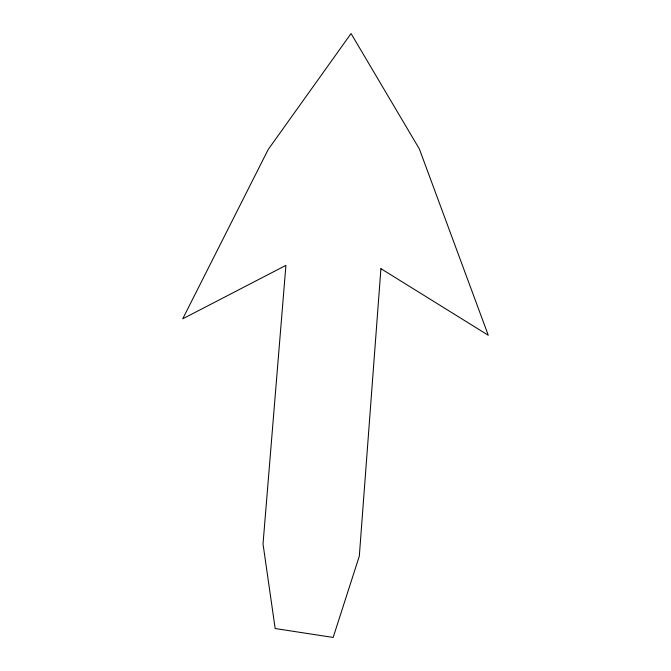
<?xml version="1.0" encoding="UTF-8"?>
<svg xmlns="http://www.w3.org/2000/svg" width="671" height="671" viewBox="0 0 671 671"><rect width="100%" height="100%" fill="white"/><g stroke="black" fill="none" stroke-linecap="round" stroke-linejoin="round"><path stroke-width="1.01" d="M380.918 268.66L359.32 556.108L333.16 637.45L275.169 628.534L263.024 543.929L285.913 265.38L182.722 318.826L268.199 149.499L351.067 33.55L419.383 148.996L488.278 335.265L380.918 268.66"/></g></svg>
